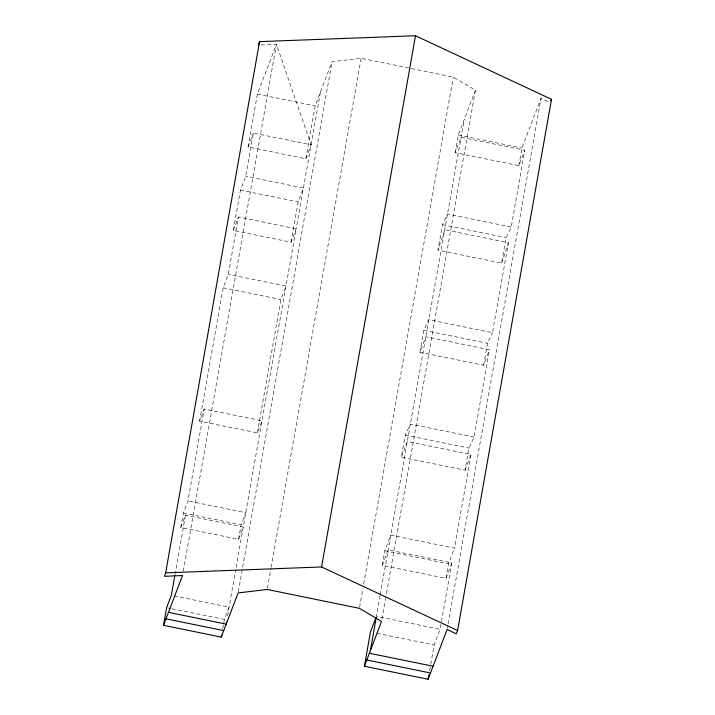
<?xml version="1.0" encoding="UTF-8"?>
<svg xmlns="http://www.w3.org/2000/svg" width="715" height="715" viewBox="0 0 715 715"><rect width="100%" height="100%" fill="white"/><g stroke="black" fill="none" stroke-linecap="round" stroke-linejoin="round"><path stroke-width="0.54" stroke-dasharray="3.58 2.68" d="M227.638 615.633L235.664 569.828M380.085 595.631L376.439 616.33L440.136 629.316L441.28 622.774M380.273 594.54L464.178 119.682M441.477 621.684L451.835 562.866L388.147 549.889L382.239 565.342L445.937 578.328L451.835 562.866M474.072 437.062L410.383 424.075L405.271 435.078L401.356 457.189L465.054 470.175L468.96 448.064L474.072 437.062L489.444 349.733L425.756 336.747L419.911 352.263L483.599 365.249L489.444 349.733M511.216 227.039L447.527 214.053L442.46 224.689L437.964 250.152L501.653 263.129L506.157 237.675L511.216 227.039L524.774 150.23L461.077 137.253L455.196 152.653L518.893 165.63L524.774 150.23M180.797 527.509L185.471 515.247L243.225 527.018L238.551 539.28L180.797 527.509L183.362 512.995L187.974 500.911L204.213 409.052L261.967 420.822L235.852 568.729M199.601 421.135L223.169 287.779L228.308 274.328L238.444 217.003L296.198 228.773L261.967 420.822L257.355 432.906L199.601 421.135L204.213 409.052M320.463 91.994L296.198 228.773L291.059 242.224L233.305 230.453L240.437 190.11L245.737 176.23L253.369 133.07L311.123 144.841L305.823 158.721L248.069 146.95L257.409 94.103L276.419 44.312L260.528 45.009M174.996 574.52L185.471 515.247M183.29 571.124L276.419 44.312L311.123 144.841M222.731 628.762L224.385 619.404L229.068 607.142L172.404 595.595M238.551 539.28L241.116 524.765L245.728 512.682L187.974 500.911M257.355 432.906L280.923 299.549L286.063 286.098L228.308 274.328M291.059 242.224L298.191 201.88L303.491 188L245.737 176.23M305.823 158.721L315.163 105.874L332.028 61.713L361.12 58.237L453.292 77.122L475.43 90.197L386.198 595.023M238.318 591.832L332.028 61.713M267.41 588.356L270.905 568.559M271.101 567.46L361.12 58.237M359.582 607.232L362.889 588.534M363.667 584.137L453.292 77.122M382.239 565.342L384.813 550.818L390.792 535.151L454.49 548.137L471.033 454.508L407.344 441.521L401.356 457.189M419.911 352.263L423.789 330.294L428.768 319.685L492.456 332.672L508.463 242.725L444.775 229.747L437.964 250.152M455.196 152.653L458.306 135.055L475.43 90.197M381.917 619.217L386.002 596.122M429.608 670.679L430.555 665.325M430.743 664.253L434.157 644.966L440.136 629.316M445.937 578.328L448.502 563.804L454.49 548.137M483.599 365.249L487.487 343.28L492.456 332.672M518.893 165.63L522.004 148.041L541.023 98.232L549.272 102.218M447.304 628.342L447.894 625.044M448.082 623.945L541.023 98.232M501.653 263.129L508.463 242.725M248.069 146.95L253.369 133.07M233.305 230.453L238.444 217.003M465.054 470.175L471.033 454.508M257.409 94.103L315.163 105.874M458.306 135.055L522.004 148.041M442.46 224.689L506.157 237.675M240.437 190.11L298.191 201.88M223.169 287.779L280.923 299.549M423.789 330.294L487.487 343.28M405.271 435.078L468.96 448.064M384.813 550.818L448.502 563.804M183.362 512.995L241.116 524.765M376.939 633.302L434.157 644.966M167.721 607.857L170.992 608.519M172.074 608.742L224.385 619.404"/><path stroke-width="1.07" d="M226.566 621.987L226.208 624.115L168.454 612.335M370.415 650.507L376.251 617.394M364.4 666.264L381.524 621.415L359.386 608.331L267.213 589.455L238.122 592.932L221.257 637.083L163.503 625.312L182.513 575.521L164.504 576.317L165.657 572.849L259.563 41.631L415.495 35.75L551.497 99.305L457.591 630.514L456.277 633.874L447.116 629.441L428.097 679.25L364.4 666.264L370.459 631.989L376.063 617.304M163.503 625.312L166.631 607.634L171.314 595.372L174.8 575.62M221.257 637.083L221.623 635.009M457.591 630.514L321.589 566.959L415.495 35.75M428.097 679.25L428.848 674.969M258.41 45.108L259.563 41.631M550.836 100.976L551.497 99.305M165.657 572.849L321.589 566.959M369.369 653.251L433.067 666.237M165.978 618.824L223.732 630.603M366.795 659.999L430.484 672.985"/></g></svg>
